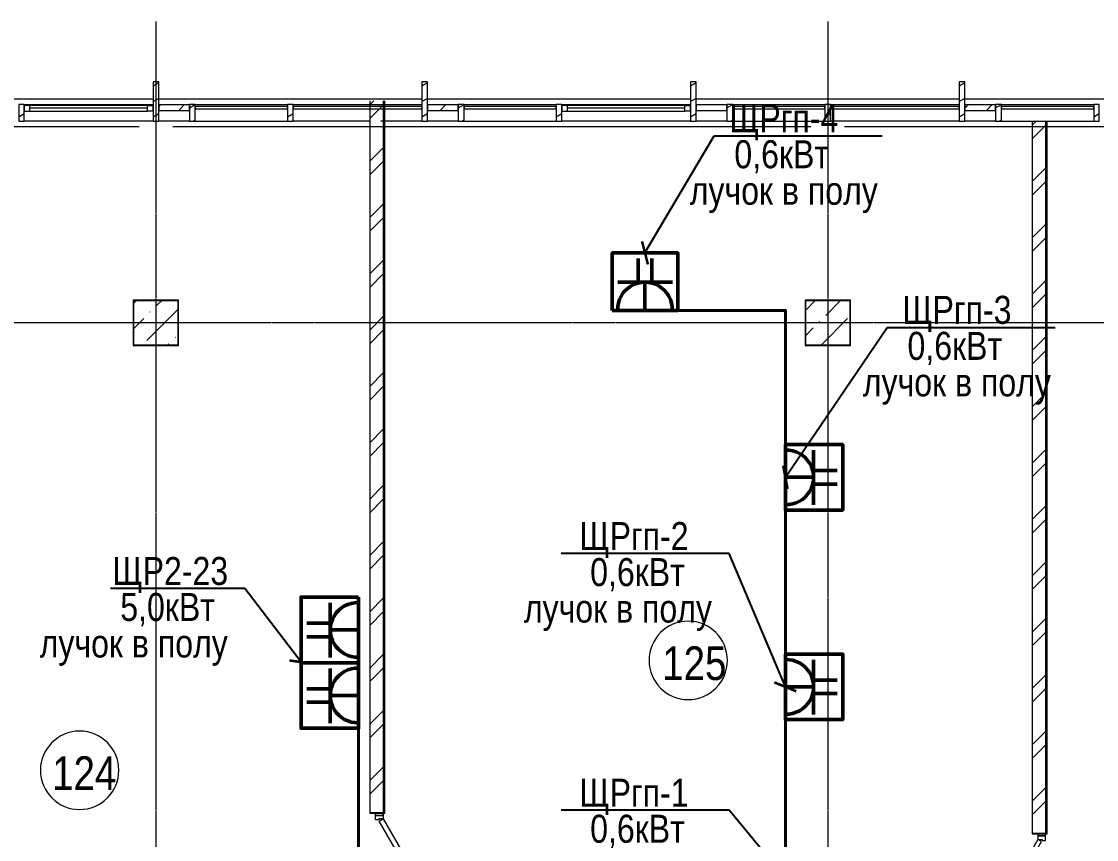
# Model space of a CAD drawing. Header units: metres. Extents: x -187 to 138813, y -64870 to 49448.
# Drawn here: x 70863 to 80463, y -45400 to -38095 of the extents above; entities that cross this region are included whole.
import ezdxf

# ---------------------------------------------------------------- set-up
doc = ezdxf.new("R2010")
doc.units = ezdxf.units.M
doc.linetypes.add('ADSK_Линия сетки', pattern=[21, 12, -3, 3, -3])
for name, color, linetype, lineweight in [('A-AREA-IDEN', 7, 'Continuous', 9), ('A-DETL-MBND', 7, 'Continuous', 5), ('A-DOOR', 7, 'Continuous', 5), ('A-DOOR-FRAM', 7, 'Continuous', 13), ('A-FLOR', 7, 'Continuous', 5), ('A-GLAZ', 7, 'Continuous', 5), ('A-GLAZ-CURT', 7, 'Continuous', 5), ('A-GLAZ-CWMG', 7, 'Continuous', 5), ('A-WALL', 7, 'Continuous', 5), ('A-WALL-PATT', 7, 'Continuous', 18), ('S-COLS', 7, 'Continuous', 5), ('S-GRID', 7, 'Continuous', 9), ('Освещение', 1, 'Continuous', 50), ('Эл-свет раб.', 5, 'Continuous', 50), ('ЭЛ.сети', 5, 'Continuous', 100), ('ЭОМ', 7, 'Continuous', 40)]:
    doc.layers.add(name, color=color, linetype=linetype, lineweight=lineweight)
doc.styles.add('GOST Common_I_1', font='ARIALN.TTF', dxfattribs={"height": 300})
doc.styles.add('STYLE1', font='ARIALN.TTF', dxfattribs={"height": 250})
doc.styles.add('ГОСТ 2.304', font='ARIALN.TTF', dxfattribs={"width": 0.85})
doc.dimstyles.new('СПДС', dxfattribs={"dimscale": 100, "dimtxt": 2.5, "dimasz": 2.5, "dimexe": 1.25, "dimexo": 0.625, "dimtad": 1, "dimdec": 0, "dimrnd": 0.001, "dimtxsty": 'ГОСТ 2.304', "dimblk": 'OBLIQUE', "dimcen": 2.5, "dimdle": 2, "dimadec": 0, "dimazin": 2, "dimtfac": 0.75, "dimtdec": 0, "dimtmove": 1, "dimatfit": 3, "dimfxl": 1, "dimtolj": 1, "dimarcsym": 1})
pattern_1 = [(45, (0, 0), (84.19025, 308.69666), [396.875, -79.375, 3.353, -76.022])]
pattern_2 = [(45, (0, 0), (-106.06602, 106.06602), [])]
pattern_3 = [(30, (0, 0), (-60, 103.92305), [])]
pattern_4 = [(0, (0, 0), (812.8, 203.2), [33.528, -576.072, 33.528, -576.072, -3251.2]), (0, (0, 0), (812.8, 203.2), [-1219.2, 33.528, -1185.672, 33.528, -576.072, -1422.4]), (0, (0, 0), (812.8, 203.2), [-3048, 33.528, -372.872, 33.528, -982.472]), (120, (304.8, 101.6), (-582.37636, 602.30545), [33.528, -576.072, 33.528, -576.072, -3251.2]), (120, (304.8, 101.6), (-582.37636, 602.30545), [-1219.2, 33.528, -1185.672, 33.528, -576.072, -1422.4]), (120, (304.8, 101.6), (-582.37636, 602.30545), [-3048, 33.528, -372.872, 33.528, -982.472]), (240, (406.4, 508), (-230.42364, -805.50545), [33.528, -576.072, 33.528, -576.072, -3251.2]), (240, (406.4, 508), (-230.42364, -805.50545), [-1219.2, 33.528, -1185.672, 33.528, -576.072, -1422.4]), (240, (406.4, 508), (-230.42364, -805.50545), [-3048, 33.528, -372.872, 33.528, -982.472])]

# ---------------------------------------------------------------- blocks, each defined once
blk = doc.blocks.new('КДП АПК - КР_rvt-1-1 этаж')
at = {"layer": 'S-COLS', "lineweight": 15}
h = blk.add_hatch(dxfattribs=at)
h.set_pattern_fill('FP_125', color=256, style=0, pattern_type=2)
h.set_pattern_definition(pattern_1)
h.paths.add_polyline_path([(72016.2, -40345.6), (72262.7, -40345.6), (72262.7, -39945.6), (71862.7, -39945.6), (71862.7, -40345.6)], flags=0)
h = blk.add_hatch(dxfattribs=at)
h.set_pattern_fill('FP_125', color=256, style=0, pattern_type=2)
h.set_pattern_definition(pattern_1)
h.paths.add_polyline_path([(78262.7, -40345.6), (78262.7, -39945.6), (77862.7, -39945.6), (77862.7, -40345.6)], flags=0)
at = {"layer": 'A-FLOR', "lineweight": 15}
for p, q in [((71912.7, -38395.6), (67902.7, -38395.6)), ((77912.7, -38395.6), (72212.7, -38395.6)), ((83912.7, -38395.6), (78212.7, -38395.6))]:
    blk.add_line(p, q, dxfattribs=at)
at = {"layer": 'S-COLS', "lineweight": 15}
for p, q in [((72262.7, -39945.6), (71862.7, -39945.6)), ((71862.7, -39945.6), (71862.7, -40345.6)), ((72262.7, -40345.6), (72262.7, -39945.6)), ((78262.7, -39945.6), (77862.7, -39945.6)), ((77862.7, -39945.6), (77862.7, -40345.6)), ((78262.7, -40345.6), (78262.7, -39945.6)), ((71862.7, -40345.6), (72262.7, -40345.6)), ((77862.7, -40345.6), (78262.7, -40345.6))]:
    blk.add_line(p, q, dxfattribs=at)
blk = doc.blocks.new('Системная панель - С остеклением-1172246-1 этаж')
at = {"layer": 'A-GLAZ-CURT', "lineweight": 13}
for p, q in [((70837.7, -38855.6), (70014.3, -38855.6)), ((70014.3, -38855.6), (70014.3, -38875.6)), ((70014.3, -38875.6), (70837.7, -38875.6)), ((70837.7, -38875.6), (70837.7, -38855.6))]:
    blk.add_line(p, q, dxfattribs=at)
blk = doc.blocks.new('Системная панель - С остеклением-1173074-1 этаж')
at = {"layer": 'A-GLAZ-CURT', "lineweight": 13}
for p, q in [((575, 10), (-575, 10)), ((-575, 10), (-575, -10)), ((575, -10), (575, 10)), ((-575, -10), (575, -10))]:
    blk.add_line(p, q, dxfattribs=at)
blk = doc.blocks.new('M_Тент витража777 - M_Тент витража одинарное справо-2656251-1 этаж')
at = {"layer": 'A-GLAZ', "lineweight": 13}
for p, q in [((-575, -20), (-575, 30)), ((-575, 30), (-525, 30)), ((-575, 30), (-575, -20)), ((-525, 30), (-525, -20)), ((-525, 4.6), (525, 4.6)), ((525, 30), (525, -20)), ((575, 30), (525, 30)), ((575, -20), (575, 30)), ((575, -20), (575, 30)), ((-525, -20), (-575, -20)), ((525, -20), (575, -20))]:
    blk.add_line(p, q, dxfattribs=at)
at = {"layer": 'A-GLAZ'}
for p, q in [((525, 30), (-525, 30)), ((-525, -20), (525, -20))]:
    blk.add_line(p, q, dxfattribs=at)
blk = doc.blocks.new('Системная панель - Сплошная-V2-1 этаж')
at = {"layer": 'A-GLAZ-CURT'}
h = blk.add_hatch(dxfattribs=at)
h.set_pattern_fill('FP_6', color=256, style=0, pattern_type=2)
h.set_pattern_definition(pattern_2)
h.paths.add_polyline_path([(79561.9, -38890.6), (79561.9, -38840.6), (79287.7, -38840.6), (79287.7, -38890.6)], flags=0)
at = {"layer": 'A-GLAZ-CURT', "lineweight": 13}
for p, q in [((79561.9, -38840.6), (79287.7, -38840.6)), ((79287.7, -38840.6), (79287.7, -38890.6)), ((79561.9, -38890.6), (79561.9, -38840.6)), ((79287.7, -38890.6), (79561.9, -38890.6))]:
    blk.add_line(p, q, dxfattribs=at)
blk = doc.blocks.new('Системная панель - Сплошная-V3-1 этаж')
at = {"layer": 'A-GLAZ-CURT'}
h = blk.add_hatch(dxfattribs=at)
h.set_pattern_fill('FP_6', color=256, style=0, pattern_type=2)
h.set_pattern_definition(pattern_2)
h.paths.add_polyline_path([(74761.9, -38890.6), (74761.9, -38840.6), (74487.7, -38840.6), (74487.7, -38890.6)], flags=0)
at = {"layer": 'A-GLAZ-CURT', "lineweight": 13}
for p, q in [((74761.9, -38840.6), (74487.7, -38840.6)), ((74487.7, -38840.6), (74487.7, -38890.6)), ((74761.9, -38890.6), (74761.9, -38840.6)), ((74487.7, -38890.6), (74761.9, -38890.6))]:
    blk.add_line(p, q, dxfattribs=at)
blk = doc.blocks.new('Системная панель - Сплошная-V4-1 этаж')
at = {"layer": 'A-GLAZ-CURT'}
h = blk.add_hatch(dxfattribs=at)
h.set_pattern_fill('FP_7', color=256, style=0, pattern_type=2)
h.set_pattern_definition(pattern_2)
h.paths.add_polyline_path([(72087.7, -38890.6), (72361.9, -38890.6), (72361.9, -38840.6), (72087.7, -38840.6)], flags=0)
at = {"layer": 'A-GLAZ-CURT', "lineweight": 13}
for p, q in [((72361.9, -38840.6), (72087.7, -38840.6)), ((72087.7, -38840.6), (72087.7, -38890.6)), ((72361.9, -38890.6), (72361.9, -38840.6)), ((72087.7, -38890.6), (72361.9, -38890.6))]:
    blk.add_line(p, q, dxfattribs=at)
blk = doc.blocks.new('Прямоугольный импост - 50 x 150мм-1173072-1 этаж')
at = {"layer": 'A-GLAZ-CWMG'}
h = blk.add_hatch(dxfattribs=at)
h.set_pattern_fill('FP_10', color=256, style=0, pattern_type=2)
h.set_pattern_definition([(150, (70862.65, 38865.64), (-60, -103.92305), [])])
h.paths.add_polyline_path([(25, -120), (-25, -120), (-25, 30), (25, 30)], flags=0)
at = {"layer": 'A-GLAZ-CWMG', "lineweight": 18}
for p, q in [((-25, 30), (25, 30)), ((-25, -120), (-25, 30)), ((25, 30), (25, -120)), ((25, -120), (-25, -120))]:
    blk.add_line(p, q, dxfattribs=at)
blk = doc.blocks.new('Прямоугольный импост - 50 x 450мм-1173887-1 этаж')
at = {"layer": 'A-GLAZ-CWMG'}
h = blk.add_hatch(dxfattribs=at)
h.set_pattern_fill('FP_11', color=256, style=0, pattern_type=2)
h.set_pattern_definition([(150, (72062.65, 38865.64), (-60, -103.92305), [])])
h.paths.add_polyline_path([(25, -120), (-25, -120), (-25, 230), (25, 230)], flags=0)
at = {"layer": 'A-GLAZ-CWMG', "lineweight": 18}
for p, q in [((-25, 230), (25, 230)), ((-25, -120), (-25, 230)), ((25, 230), (25, -120)), ((25, -120), (-25, -120))]:
    blk.add_line(p, q, dxfattribs=at)
blk = doc.blocks.new('Прямоугольный импост - 50 x 150мм-V5-1 этаж')
at = {"layer": 'A-GLAZ-CWMG'}
h = blk.add_hatch(dxfattribs=at)
h.set_pattern_fill('FP_12', color=256, style=0, pattern_type=2)
h.set_pattern_definition([(150, (73262.65, 38865.64), (-60, -103.92305), [])])
h.paths.add_polyline_path([(25, -120), (-25, -120), (-25, 30), (25, 30)], flags=0)
at = {"layer": 'A-GLAZ-CWMG', "lineweight": 18}
for p, q in [((-25, 30), (25, 30)), ((-25, -120), (-25, 30)), ((25, 30), (25, -120)), ((25, -120), (-25, -120))]:
    blk.add_line(p, q, dxfattribs=at)
blk = doc.blocks.new('Прямоугольный импост - 50 x 450мм-V6-1 этаж')
at = {"layer": 'A-GLAZ-CWMG'}
h = blk.add_hatch(dxfattribs=at)
h.set_pattern_fill('FP_13', color=256, style=0, pattern_type=2)
h.set_pattern_definition([(150, (74462.65, 38865.64), (-60, -103.92305), [])])
h.paths.add_polyline_path([(25, -120), (-25, -120), (-25, 230), (25, 230)], flags=0)
at = {"layer": 'A-GLAZ-CWMG', "lineweight": 18}
for p, q in [((-25, 230), (25, 230)), ((-25, -120), (-25, 230)), ((25, 230), (25, -120)), ((25, -120), (-25, -120))]:
    blk.add_line(p, q, dxfattribs=at)
blk = doc.blocks.new('Прямоугольный импост - 50 x 150мм-V7-1 этаж')
at = {"layer": 'A-GLAZ-CWMG'}
h = blk.add_hatch(dxfattribs=at)
h.set_pattern_fill('FP_14', color=256, style=0, pattern_type=2)
h.set_pattern_definition([(150, (75662.65, 38865.64), (-60, -103.92305), [])])
h.paths.add_polyline_path([(25, -120), (-25, -120), (-25, 30), (25, 30)], flags=0)
at = {"layer": 'A-GLAZ-CWMG', "lineweight": 18}
for p, q in [((-25, 30), (25, 30)), ((-25, -120), (-25, 30)), ((25, 30), (25, -120)), ((25, -120), (-25, -120))]:
    blk.add_line(p, q, dxfattribs=at)
blk = doc.blocks.new('Прямоугольный импост - 50 x 450мм-V8-1 этаж')
at = {"layer": 'A-GLAZ-CWMG'}
h = blk.add_hatch(dxfattribs=at)
h.set_pattern_fill('FP_15', color=256, style=0, pattern_type=2)
h.set_pattern_definition([(150, (76862.65, 38865.64), (-60, -103.92305), [])])
h.paths.add_polyline_path([(25, -120), (-25, -120), (-25, 230), (25, 230)], flags=0)
at = {"layer": 'A-GLAZ-CWMG', "lineweight": 18}
for p, q in [((-25, 230), (25, 230)), ((-25, -120), (-25, 230)), ((25, 230), (25, -120)), ((25, -120), (-25, -120))]:
    blk.add_line(p, q, dxfattribs=at)
blk = doc.blocks.new('Прямоугольный импост - 50 x 150мм-V9-1 этаж')
at = {"layer": 'A-GLAZ-CWMG'}
h = blk.add_hatch(dxfattribs=at)
h.set_pattern_fill('FP_16', color=256, style=0, pattern_type=2)
h.set_pattern_definition([(150, (78062.65, 38865.64), (-60, -103.92305), [])])
h.paths.add_polyline_path([(25, -120), (-25, -120), (-25, 30), (25, 30)], flags=0)
at = {"layer": 'A-GLAZ-CWMG', "lineweight": 18}
for p, q in [((-25, 30), (25, 30)), ((-25, -120), (-25, 30)), ((25, 30), (25, -120)), ((25, -120), (-25, -120))]:
    blk.add_line(p, q, dxfattribs=at)
blk = doc.blocks.new('Прямоугольный импост - 50 x 450мм-V10-1 этаж')
at = {"layer": 'A-GLAZ-CWMG'}
h = blk.add_hatch(dxfattribs=at)
h.set_pattern_fill('FP_17', color=256, style=0, pattern_type=2)
h.set_pattern_definition([(150, (79262.65, 38865.64), (-60, -103.92305), [])])
h.paths.add_polyline_path([(25, -120), (-25, -120), (-25, 230), (25, 230)], flags=0)
at = {"layer": 'A-GLAZ-CWMG', "lineweight": 18}
for p, q in [((-25, 230), (25, 230)), ((-25, -120), (-25, 230)), ((25, 230), (25, -120)), ((25, -120), (-25, -120))]:
    blk.add_line(p, q, dxfattribs=at)
blk = doc.blocks.new('Прямоугольный импост - 50 x 150мм-V11-1 этаж')
at = {"layer": 'A-GLAZ-CWMG'}
h = blk.add_hatch(dxfattribs=at)
h.set_pattern_fill('FP_18', color=256, style=0, pattern_type=2)
h.set_pattern_definition([(150, (80462.65, 38865.64), (-60, -103.92305), [])])
h.paths.add_polyline_path([(-15.6, -120), (-25, -120), (-25, 30), (25, 30), (25, -120)], flags=0)
at = {"layer": 'A-GLAZ-CWMG', "lineweight": 18}
for p, q in [((-25, 30), (25, 30)), ((-25, -120), (-25, 30)), ((25, 30), (25, -120)), ((25, -120), (-25, -120))]:
    blk.add_line(p, q, dxfattribs=at)
blk = doc.blocks.new('Прямоугольный импост - 50 x 150мм-999285-1 этаж')
at = {"layer": 'A-GLAZ-CWMG'}
for p, q in [((70887.7, -38835.7), (72037.7, -38835.7)), ((72037.7, -38985.7), (70887.7, -38985.7))]:
    blk.add_line(p, q, dxfattribs=at)
blk = doc.blocks.new('Прямоугольный импост - 50 x 150мм-V15-1 этаж')
at = {"layer": 'A-GLAZ-CWMG'}
for p, q in [((73287.7, -38835.7), (74437.7, -38835.7)), ((73972.7, -38985.7), (73287.7, -38985.7)), ((74437.7, -38985.7), (74072.7, -38985.7))]:
    blk.add_line(p, q, dxfattribs=at)
blk = doc.blocks.new('AC_Дверь_Однопольная_ДеревяннаяВнутренняя_ГОСТ6629-88 - ДГ 21-10-1263266-1 этаж')
at = {"layer": 'A-DOOR', "lineweight": 13}
for p, q in [((-455, 60), (333.1, 515)), ((353.1, 480.4), (-435, 25.4)), ((333.1, 515), (353.1, 480.4)), ((-435, 25.4), (-455, 60))]:
    blk.add_line(p, q, dxfattribs=at)
at = {"layer": 'A-DOOR', "lineweight": 18}
for p, q in [((-505, 60), (-485, 60)), ((-505, -10), (-505, 60)), ((-485, 60), (-485, -10)), ((485, 60), (505, 60)), ((485, -10), (485, 60)), ((505, 60), (505, -10)), ((-485, -10), (-505, -10)), ((505, -10), (485, -10))]:
    blk.add_line(p, q, dxfattribs=at)
at = {"layer": 'A-DOOR'}
blk.add_arc((-455, 60), 910, 0, 24.26352, dxfattribs=at)
at = {"layer": 'A-DOOR-FRAM'}
for p, q in [((-485, 60), (-455, 60)), ((-485, -10), (-485, 60)), ((-455, 60), (-455, 20)), ((-455, 20), (-445, 20)), ((-445, 20), (-445, -10)), ((445, 20), (455, 20)), ((445, -10), (445, 20)), ((455, 60), (485, 60)), ((455, 20), (455, 60)), ((485, 60), (485, -10)), ((-445, -10), (-485, -10)), ((485, -10), (445, -10))]:
    blk.add_line(p, q, dxfattribs=at)
blk = doc.blocks.new('двойная розетка штепсельная с заземляющим контактом скрытой установки IP20')
at = {"layer": 'Эл-свет раб.', "ltscale": 0.3}
for p, q in [((242830.7, -163233.1), (242830.7, -163443.7)), ((242951.4, -163233.1), (242951.4, -163443.7)), ((243132.4, -163443.7), (242644.8, -163443.7)), ((242891.1, -163695.8), (242891.1, -163443.6)), ((243134.9, -163695.8), (242647.2, -163695.8))]:
    blk.add_line(p, q, dxfattribs=at)
at = {"layer": 'Эл-свет раб.', "ltscale": 0.3, "extrusion": (0, 0, -1)}
blk.add_ellipse((242891.1, -163687.5), major_axis=(-172.5, 172.5), ratio=1, start_param=5.464002, end_param=8.673165, dxfattribs=at)
blk = doc.blocks.new('_Oblique')
at = {"color": 0, "linetype": 'ByBlock', "lineweight": -2}
blk.add_line((-0.5, -0.5), (0.5, 0.5), dxfattribs=at)
blk = doc.blocks.new('Розетка штепсельная 1-ой категории с заземляющим контактом скрытой установки IP20')
at = {"layer": 'Освещение', "color": 1}
for p, q in [((74746.3, -47813.1), (74746.3, -48300.7)), ((74998.4, -47810.6), (74998.4, -48298.3)), ((74535.8, -47994.1), (74746.3, -47994.1)), ((74998.4, -48054.4), (74746.2, -48054.4)), ((74535.8, -48114.8), (74746.3, -48114.8))]:
    blk.add_line(p, q, dxfattribs=at)
blk.add_lwpolyline([(74998.4, -47761.9), (74485.8, -47761.9), (74485.8, -48347), (74998.4, -48347)], close=True, dxfattribs=at)
at = {"layer": 'Освещение', "color": 1, "extrusion": (0, 0, -1)}
blk.add_ellipse((74990.2, -48054.4), major_axis=(-172.5, -172.5), ratio=1, start_param=5.464002, end_param=8.673165, dxfattribs=at)
blk = doc.blocks.new('ПСС_Марка_помещения - Имя_2_5мм-224473-1 этаж')
at = {"layer": 'A-AREA-IDEN'}
for start, end in [(360, 180), (180, 360)]:
    blk.add_arc((-0.074, 0.039), 3.5, start, end, dxfattribs=at)

msp = doc.modelspace()

# ---------------------------------------------------------------- hatches: boundary and pattern name
at = {"layer": 'A-GLAZ-CWMG'}
h = msp.add_hatch(dxfattribs=at)
h.set_pattern_fill('FP_5', color=256, style=0, pattern_type=2)
h.set_pattern_definition(pattern_3)
h.paths.add_polyline_path([(72414.3111, -38985.6677), (72414.3111, -38835.6677), (72361.9076, -38835.6677), (72361.9076, -38985.6677)], flags=0)
h = msp.add_hatch(dxfattribs=at)
h.set_pattern_fill('FP_5', color=256, style=0, pattern_type=2)
h.set_pattern_definition(pattern_3)
h.paths.add_polyline_path([(74761.9076, -38985.6677), (74814.3111, -38985.6677), (74814.3111, -38835.6677), (74761.9076, -38835.6677)], flags=0)
h = msp.add_hatch(dxfattribs=at)
h.set_pattern_fill('FP_5', color=256, style=0, pattern_type=2)
h.set_pattern_definition(pattern_3)
h.paths.add_polyline_path([(77214.3111, -38985.6677), (77214.3111, -38835.6677), (77161.9076, -38835.6677), (77161.9076, -38985.6677)], flags=0)
h = msp.add_hatch(dxfattribs=at)
h.set_pattern_fill('FP_5', color=256, style=0, pattern_type=2)
h.set_pattern_definition(pattern_3)
h.paths.add_polyline_path([(79614.3111, -38985.6677), (79614.3111, -38835.6677), (79561.9076, -38835.6677), (79561.9076, -38985.6677)], flags=0)
at = {"layer": 'A-WALL-PATT', "lineweight": 5}
h = msp.add_hatch(dxfattribs=at)
h.set_pattern_fill('FP_1', color=256, style=0, pattern_type=2)
h.set_pattern_definition([(45, (4370, 183), (-251.4472, 251.4472), []), (45, (4370, 564), (-251.4472, 251.4472), [])])
h.paths.add_polyline_path([(74042.6532, -44742.6443), (74092.6532, -44742.6443), (74092.6532, -38802.6443), (73972.6532, -38802.6443), (73972.6532, -44742.6443)])
h.paths.add_polyline_path([(73972.6532, -45165.6443), (74092.6532, -45165.6443), (74092.6532, -44743.5899), (73972.6532, -44743.5899)])
h.paths.add_polyline_path([(74092.6532, -46175.6443), (73972.6532, -46175.6443), (73972.6532, -47182.6443), (74092.6532, -47182.6443)])
h = msp.add_hatch(dxfattribs=at)
h.set_pattern_fill('FP_81', color=256, style=0, pattern_type=2)
h.set_pattern_definition([(0, (4370, 183), (812.8, 203.2), [33.528, -576.072, 33.528, -576.072, -3251.2]), (0, (4370, 183), (812.8, 203.2), [-1219.2, 33.528, -1185.672, 33.528, -576.072, -1422.4]), (0, (4370, 183), (812.8, 203.2), [-3048, 33.528, -372.872, 33.528, -982.472]), (120, (4674.8, 284.6), (-582.37636, 602.30545), [33.528, -576.072, 33.528, -576.072, -3251.2]), (120, (4674.8, 284.6), (-582.37636, 602.30545), [-1219.2, 33.528, -1185.672, 33.528, -576.072, -1422.4]), (120, (4674.8, 284.6), (-582.37636, 602.30545), [-3048, 33.528, -372.872, 33.528, -982.472]), (240, (4776.4, 691), (-230.42364, -805.50545), [33.528, -576.072, 33.528, -576.072, -3251.2]), (240, (4776.4, 691), (-230.42364, -805.50545), [-1219.2, 33.528, -1185.672, 33.528, -576.072, -1422.4]), (240, (4776.4, 691), (-230.42364, -805.50545), [-3048, 33.528, -372.872, 33.528, -982.472])])
h.paths.add_polyline_path([(74104.6532, -47182.6443), (74104.6532, -45752.6443), (74092.6532, -45752.6443), (74092.6532, -47182.6443)], flags=0)
h.paths.add_polyline_path([(74104.6532, -44742.6443), (74104.6532, -38802.6677), (74092.6532, -38802.6677), (74092.6532, -44742.6443)], flags=0)
h = msp.add_hatch(dxfattribs=at)
h.set_pattern_fill('FP_1', color=256, style=0, pattern_type=2)
h.set_pattern_definition([(45, (10285.2, -9e-11), (-251.4472, 251.4472), []), (45, (10285.2, 381), (-251.4472, 251.4472), [])])
h.paths.add_polyline_path([(79957.8418, -44925.6443), (80007.8418, -44925.6443), (80007.8418, -38985.6443), (79887.8418, -38985.6443), (79887.8418, -44925.6443)])
h.paths.add_polyline_path([(79887.8418, -45348.6443), (80007.8418, -45348.6443), (80007.8418, -44926.5899), (79887.8418, -44926.5899)])
h.paths.add_polyline_path([(80007.8418, -46358.6443), (79887.8418, -46358.6443), (79887.8418, -47365.6443), (80007.8418, -47365.6443)])
h = msp.add_hatch(dxfattribs=at)
h.set_pattern_fill('FP_81', color=256, style=0, pattern_type=2)
h.set_pattern_definition([(0, (10285.19, -9e-11), (812.8, 203.2), [33.528, -576.072, 33.528, -576.072, -3251.2]), (0, (10285.19, -9e-11), (812.8, 203.2), [-1219.2, 33.528, -1185.672, 33.528, -576.072, -1422.4]), (0, (10285.19, -9e-11), (812.8, 203.2), [-3048, 33.528, -372.872, 33.528, -982.472]), (120, (10589.99, 101.6), (-582.37636, 602.30545), [33.528, -576.072, 33.528, -576.072, -3251.2]), (120, (10589.99, 101.6), (-582.37636, 602.30545), [-1219.2, 33.528, -1185.672, 33.528, -576.072, -1422.4]), (120, (10589.99, 101.6), (-582.37636, 602.30545), [-3048, 33.528, -372.872, 33.528, -982.472]), (240, (10691.59, 508), (-230.42364, -805.50545), [33.528, -576.072, 33.528, -576.072, -3251.2]), (240, (10691.59, 508), (-230.42364, -805.50545), [-1219.2, 33.528, -1185.672, 33.528, -576.072, -1422.4]), (240, (10691.59, 508), (-230.42364, -805.50545), [-3048, 33.528, -372.872, 33.528, -982.472])])
h.paths.add_polyline_path([(80019.8418, -47365.6443), (80019.8418, -45935.6443), (80007.8418, -45935.6443), (80007.8418, -47365.6443)], flags=0)
h.paths.add_polyline_path([(80019.8418, -44925.6443), (80019.8418, -38985.6677), (80007.8418, -38985.6677), (80007.8418, -44925.6443)], flags=0)
h = msp.add_hatch(dxfattribs=at)
h.set_pattern_fill('FP_81', color=256, style=0, pattern_type=2)
h.set_pattern_definition(pattern_4)
h.paths.add_polyline_path([(71859.6532, -40585.6443), (72262.6532, -40585.6443), (72262.6532, -40582.6443), (71859.6532, -40582.6443)], flags=0)
h = msp.add_hatch(dxfattribs=at)
h.set_pattern_fill('FP_81', color=256, style=0, pattern_type=2)
h.set_pattern_definition(pattern_4)
h.paths.add_polyline_path([(71862.6532, -40988.6443), (71862.6532, -40585.6443), (71859.6532, -40585.6443), (71859.6532, -40988.6443)], flags=0)
h = msp.add_hatch(dxfattribs=at)
h.set_pattern_fill('FP_81', color=256, style=0, pattern_type=2)
h.set_pattern_definition(pattern_4)
h.paths.add_polyline_path([(72265.6532, -40988.6443), (72265.6532, -40985.6443), (71862.6532, -40985.6443), (71862.6532, -40988.6443), (72016.1533, -40988.6443)], flags=0)

# ---------------------------------------------------------------- linework, layer by layer
for p, q in [((74107.6532, -45165.6443), (73972.6532, -45165.6443)), ((80022.8418, -45348.6443), (79887.8418, -45348.6443))]:
    msp.add_line(p, q)
at = {"layer": 'A-DETL-MBND'}
for p, q in [((68462.6532, -38785.6443), (72037.6532, -38785.6443)), ((72087.6532, -38785.6443), (74437.6532, -38785.6443)), ((72414.3111, -38835.6677), (73237.6532, -38835.6677)), ((74487.6532, -38785.6443), (76837.6532, -38785.6443)), ((74814.3111, -38835.6677), (75637.6532, -38835.6677)), ((76887.6532, -38785.6443), (79237.6532, -38785.6443)), ((77214.3111, -38835.6677), (78037.6532, -38835.6677)), ((79287.6532, -38785.6443), (85695.5434, -38785.6443)), ((79614.3111, -38835.6677), (80437.6532, -38835.6677)), ((72414.3111, -38985.6677), (73237.6532, -38985.6677)), ((74814.3111, -38985.6677), (75637.6532, -38985.6677)), ((77214.3111, -38985.6677), (78037.6532, -38985.6677)), ((79614.3111, -38985.6677), (79887.8418, -38985.6677)), ((79887.8418, -38985.6677), (80437.6532, -38985.6677))]:
    msp.add_line(p, q, dxfattribs=at)
at = {"layer": 'A-GLAZ-CWMG'}
for p, q in [((72087.6532, -38835.6677), (72361.9076, -38835.6677)), ((74487.6532, -38835.6677), (74761.9076, -38835.6677)), ((76887.6532, -38835.6677), (77161.9076, -38835.6677)), ((79287.6532, -38835.6677), (79561.9076, -38835.6677)), ((72361.9076, -38985.6677), (72087.6532, -38985.6677)), ((74761.9076, -38985.6677), (74487.6532, -38985.6677)), ((77161.9076, -38985.6677), (76887.6532, -38985.6677)), ((79561.9076, -38985.6677), (79287.6532, -38985.6677))]:
    msp.add_line(p, q, dxfattribs=at)
at = {"layer": 'A-GLAZ-CWMG', "lineweight": 18}
for p, q in [((72414.3111, -38835.6677), (72361.9076, -38835.6677)), ((72361.9076, -38835.6677), (72361.9076, -38985.6677)), ((72414.3111, -38985.6677), (72414.3111, -38835.6677)), ((74814.3111, -38835.6677), (74761.9076, -38835.6677)), ((74761.9076, -38835.6677), (74761.9076, -38985.6677)), ((74814.3111, -38985.6677), (74814.3111, -38835.6677)), ((77161.9076, -38840.6443), (76887.6532, -38840.6443)), ((76887.6532, -38840.6443), (76887.6532, -38890.6443)), ((77214.3111, -38835.6677), (77161.9076, -38835.6677)), ((77161.9076, -38835.6677), (77161.9076, -38985.6677)), ((77161.9076, -38890.6443), (77161.9076, -38840.6443)), ((77214.3111, -38985.6677), (77214.3111, -38835.6677)), ((79614.3111, -38835.6677), (79561.9076, -38835.6677)), ((79561.9076, -38835.6677), (79561.9076, -38985.6677)), ((79614.3111, -38985.6677), (79614.3111, -38835.6677)), ((76887.6532, -38890.6443), (77161.9076, -38890.6443)), ((72361.9076, -38985.6677), (72414.3111, -38985.6677)), ((74761.9076, -38985.6677), (74814.3111, -38985.6677)), ((77161.9076, -38985.6677), (77214.3111, -38985.6677)), ((79561.9076, -38985.6677), (79614.3111, -38985.6677))]:
    msp.add_line(p, q, dxfattribs=at)
at = {"layer": 'A-WALL'}
for p, q in [((73972.6532, -38802.6443), (73972.6532, -45165.6443)), ((74092.6532, -38802.6443), (74092.6532, -45165.6443)), ((74104.6532, -44742.6443), (74104.6532, -38802.6677)), ((79887.8418, -38985.6443), (79887.8418, -45348.6443)), ((80007.8418, -38985.6443), (80007.8418, -45348.6443)), ((80019.8418, -44925.6443), (80019.8418, -38985.6677))]:
    msp.add_line(p, q, dxfattribs=at)
at = {"layer": 'A-WALL', "lineweight": 18}
for p, q in [((74107.6532, -45165.6443), (74107.6532, -38802.6677)), ((80022.8418, -45348.6443), (80022.8418, -38985.6677)), ((72265.6532, -40582.6443), (71859.6532, -40582.6443)), ((71859.6532, -40582.6443), (71859.6532, -40988.6443)), ((71862.6532, -40585.6443), (72262.6532, -40585.6443)), ((71862.6532, -40985.6443), (71862.6532, -40585.6443)), ((72262.6532, -40585.6443), (72262.6532, -40985.6443)), ((72265.6532, -40988.6443), (72265.6532, -40582.6443)), ((78265.6532, -40582.6443), (77859.6532, -40582.6443)), ((77859.6532, -40582.6443), (77859.6532, -40988.6443)), ((77862.6532, -40585.6443), (78262.6532, -40585.6443)), ((77862.6532, -40985.6443), (77862.6532, -40585.6443)), ((78262.6532, -40585.6443), (78262.6532, -40985.6443)), ((78265.6532, -40988.6443), (78265.6532, -40582.6443)), ((71859.6532, -40988.6443), (72265.6532, -40988.6443)), ((72262.6532, -40985.6443), (71862.6532, -40985.6443)), ((77859.6532, -40988.6443), (78265.6532, -40988.6443)), ((78262.6532, -40985.6443), (77862.6532, -40985.6443))]:
    msp.add_line(p, q, dxfattribs=at)
at = {"layer": 'S-GRID', "linetype": 'ADSK_Линия сетки'}
for p, q in [((72062.6532, -38095.4453), (72062.6532, -64052.4737)), ((78062.6532, -38095.4453), (78062.6532, -64052.4737)), ((95458.7083, -40785.6443), (29247.2594, -40785.6443))]:
    msp.add_line(p, q, dxfattribs=at)
at = {"layer": 'Освещение', "color": 5}
for points in [[(73872.6532, -43235.9527), (73360.0079, -43235.9527), (73360.0079, -43821.1417), (73872.6532, -43821.1417)], [(73872.6532, -43821.1417), (73360.0079, -43821.1417), (73360.0079, -44406.3307), (73872.6532, -44406.3307)]]:
    msp.add_lwpolyline(points, close=True, dxfattribs=at)
at = {"layer": 'ЭЛ.сети', "color": 0, "lineweight": 40}
for points in [[(75358.7232, -46841.4827), (77683.9206, -46841.4827), (77683.9206, -46841.4827), (77683.9206, -45743.7706), (77683.9206, -44036.8426), (77683.9206, -44036.8426), (77683.9206, -42165.8036), (77683.9206, -42165.8036), (77683.9206, -40674.6437), (76430.5218, -40674.6437), (76430.5218, -40674.6437)], [(69512.5027, -45835.6443), (69837.6532, -45835.6443), (69837.6532, -47250.6443), (71759.6532, -47250.6443), (71759.6532, -47250.6443), (71759.6532, -47250.6443), (71759.6532, -46982.6443), (71759.6532, -46982.6443), (71759.6532, -46982.6443), (71759.6532, -46982.6443), (73872.6532, -46982.6443), (73872.6532, -44406.3307), (73872.6532, -43821.1417), (73872.6532, -43528.5472)]]:
    msp.add_lwpolyline(points, dxfattribs=at)

# ---------------------------------------------------------------- block references
at = {"lineweight": 5}
msp.add_blockref('КДП АПК - КР_rvt-1-1 этаж', (0, -639.2559), dxfattribs=at)
at = {"layer": 'A-AREA-IDEN', "color": 18, "true_color": 0x000000, "xscale": 99.99999999999993, "yscale": 99.99999999999993, "zscale": 99.99999999999993}
for p in [(76824.1029, -43804.1885), (71389.097, -44785.6297)]:
    msp.add_blockref('ПСС_Марка_помещения - Имя_2_5мм-224473-1 этаж', p, dxfattribs=at)
at = {"layer": 'A-DOOR', "color": 8, "true_color": 0x7f7f7f, "rotation": 269.9999999999999}
msp.add_blockref('AC_Дверь_Однопольная_ДеревяннаяВнутренняя_ГОСТ6629-88 - ДГ 21-10-1263266-1 этаж', (74032.6532, -45670.6443), dxfattribs=at)
at = {"layer": 'A-DOOR', "color": 8, "true_color": 0x7f7f7f, "xscale": -1, "rotation": 90.00000000000007}
msp.add_blockref('AC_Дверь_Однопольная_ДеревяннаяВнутренняя_ГОСТ6629-88 - ДГ 21-10-1263266-1 этаж', (79997.8418, -45853.6443), dxfattribs=at)
at = {"layer": 'A-GLAZ', "rotation": 180}
for p in [(71462.6532, -38865.6443), (76262.6532, -38865.6443)]:
    msp.add_blockref('M_Тент витража777 - M_Тент витража одинарное справо-2656251-1 этаж', p, dxfattribs=at)
at = {"layer": 'A-GLAZ-CURT'}
for name, p in [('Системная панель - Сплошная-V4-1 этаж', (0, 0)), ('Системная панель - С остеклением-1172246-1 этаж', (2400, 0)), ('Системная панель - Сплошная-V3-1 этаж', (0, 0)), ('Системная панель - С остеклением-1172246-1 этаж', (4800, 0)), ('Системная панель - С остеклением-1172246-1 этаж', (7200, 0)), ('Системная панель - Сплошная-V2-1 этаж', (0, 0)), ('Системная панель - С остеклением-1172246-1 этаж', (9600, 0))]:
    msp.add_blockref(name, p, dxfattribs=at)
at = {"layer": 'A-GLAZ-CURT', "rotation": 180}
for p in [(73862.6532, -38865.6443), (78662.6532, -38865.6443)]:
    msp.add_blockref('Системная панель - С остеклением-1173074-1 этаж', p, dxfattribs=at)
at = {"layer": 'A-GLAZ-CWMG', "extrusion": (0, 0, -1)}
for name, p in [('Прямоугольный импост - 50 x 450мм-1173887-1 этаж', (-72062.6532, -38865.6443)), ('Прямоугольный импост - 50 x 450мм-V6-1 этаж', (-74462.6532, -38865.6443)), ('Прямоугольный импост - 50 x 450мм-V8-1 этаж', (-76862.6532, -38865.6443)), ('Прямоугольный импост - 50 x 450мм-V10-1 этаж', (-79262.6532, -38865.6443)), ('Прямоугольный импост - 50 x 150мм-1173072-1 этаж', (-70862.6532, -38865.6443)), ('Прямоугольный импост - 50 x 150мм-V5-1 этаж', (-73262.6532, -38865.6443)), ('Прямоугольный импост - 50 x 150мм-V7-1 этаж', (-75662.6532, -38865.6443)), ('Прямоугольный импост - 50 x 150мм-V9-1 этаж', (-78062.6532, -38865.6443)), ('Прямоугольный импост - 50 x 150мм-V11-1 этаж', (-80462.6532, -38865.6443))]:
    msp.add_blockref(name, p, dxfattribs=at)
at = {"layer": 'A-GLAZ-CWMG'}
for name, p in [('Прямоугольный импост - 50 x 150мм-999285-1 этаж', (0, 0)), ('Прямоугольный импост - 50 x 150мм-V15-1 этаж', (0, 0)), ('Прямоугольный импост - 50 x 150мм-999285-1 этаж', (4800, 0)), ('Прямоугольный импост - 50 x 150мм-999285-1 этаж', (7200, 0))]:
    msp.add_blockref(name, p, dxfattribs=at)
at = {"layer": 'ЭЛ.сети', "color": 6, "lineweight": 40, "xscale": -1, "rotation": 90}
msp.add_blockref('Розетка штепсельная 1-ой категории с заземляющим контактом скрытой установки IP20', (28376.0738, 34323.7588), dxfattribs=at)
at = {"layer": 'ЭЛ.сети', "color": 6, "lineweight": 40, "xscale": -1}
for p in [(152682.3231, 5888.6444), (152682.3231, 4017.6054)]:
    msp.add_blockref('Розетка штепсельная 1-ой категории с заземляющим контактом скрытой установки IP20', p, dxfattribs=at)
at = {"layer": 'ЭОМ', "color": 0, "lineweight": 30, "rotation": 90.00000000000001}
for p in [(-89823.1304, -286419.6028), (-89823.1304, -287004.7917)]:
    msp.add_blockref('двойная розетка штепсельная с заземляющим контактом скрытой установки IP20', p, dxfattribs=at)

# ---------------------------------------------------------------- texts
at = {"layer": 'A-AREA-IDEN', "color": 18, "true_color": 0x000000, "char_height": 300, "attachment_point": 1, "style": 'GOST Common_I_1'}
for s, insert, width in [('125', (76584.4186, -43675.7286), 577.215), ('124', (71136.2127, -44657.1697), 609.2825)]:
    msp.add_mtext(s, dxfattribs=dict(at, insert=insert, width=width))
at = {"layer": 'Эл-свет раб.', "color": 7, "style": 'STYLE1'}
for s, p in [('ЩРгп-4', (77183.7803, -39084.1245)), ('0,6кВт', (77228.6699, -39405.7645)), ('лучок в полу', (76830.1341, -39731.539, -386.7801)), ('ЩРгп-3', (78729.7736, -40795.3352, 386.7801)), ('0,6кВт', (78774.6632, -41116.9752, 386.7801)), ('лучок в полу', (78376.1274, -41442.7497)), ('ЩРгп-2', (75845.8559, -42815.2817)), ('ЩР2-23', (71675.5489, -43126.9631)), ('0,6кВт', (75940.9321, -43136.9217)), ('5,0кВт', (71744.7861, -43448.6031)), ('лучок в полу', (75348.9312, -43462.6961, -386.7801)), ('лучок в полу', (71025.0184, -43774.3776, -386.7801)), ('ЩРгп-1', (75845.8559, -45107.3986)), ('0,6кВт', (75940.9321, -45429.0386))]:
    msp.add_text(s, height=250, dxfattribs=at).set_placement(p)

# ---------------------------------------------------------------- leaders
at = {"layer": 'ЭОМ', "lineweight": 25, "ltscale": 100}
for points in [[(76430.5218, -40161.9984), (77047.5646, -39115.8577), (78547.5646, -39115.8577)], [(77683.9206, -42165.8036, 386.7801), (78593.5579, -40827.0684, 386.7801), (80093.5579, -40827.0684, 386.7801)], [(77683.9206, -44036.8426), (77181.2961, -42847.0149), (75681.2961, -42847.0149)], [(73360.0781, -43815.288), (72857.3833, -43158.6963), (71657.3833, -43158.6963)], [(77683.9206, -45743.7706), (77181.2961, -45139.1318), (75681.2961, -45139.1318)]]:
    msp.add_leader(points, dimstyle='СПДС', override={"dimasz": 1.5, "dimtad": 0, "dimldrblk": 'ArchTick', "dimfxl": 1.25, "dimtfill": 1, "dimlwd": 25}, dxfattribs=at)

doc.saveas('drawing.dxf')
